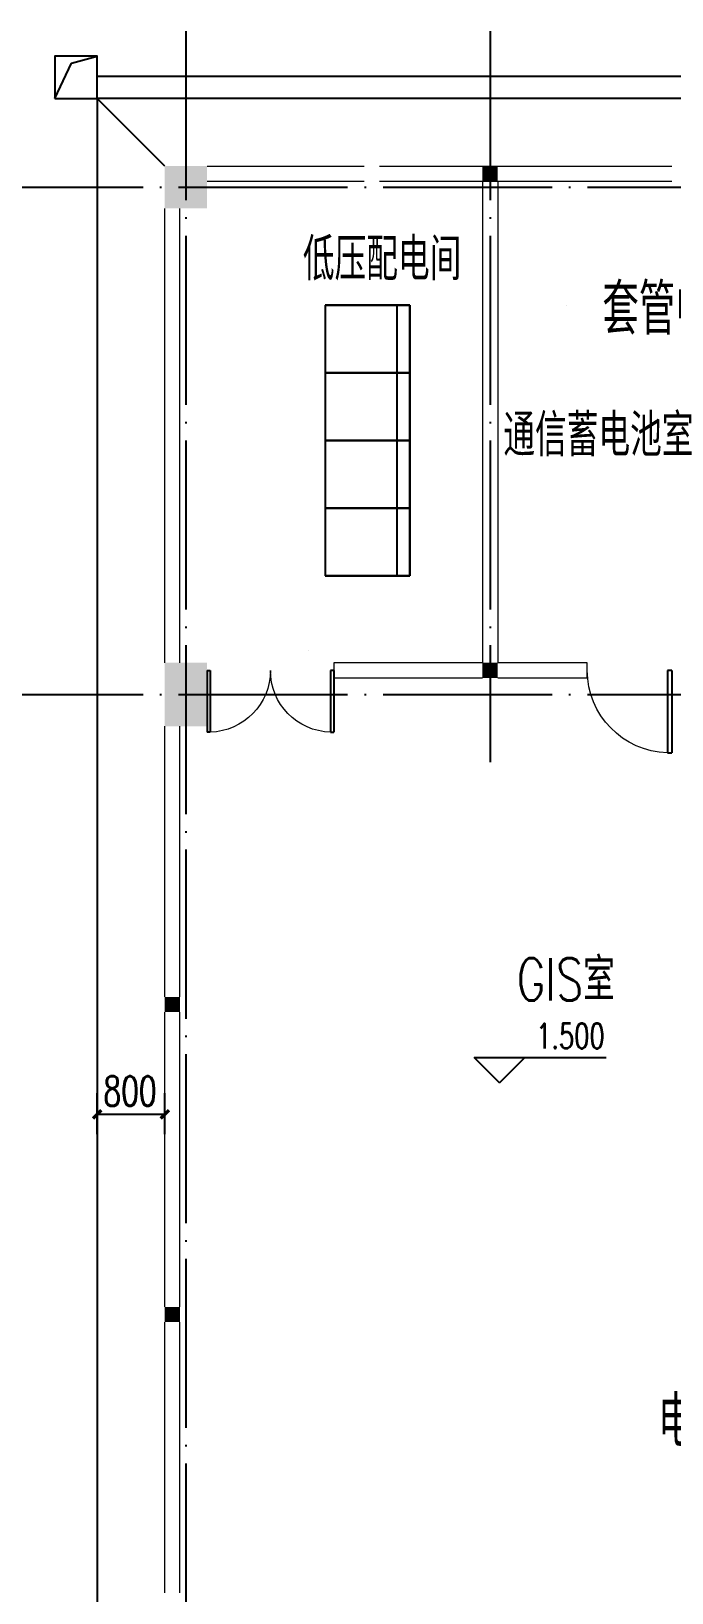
# Model space of a CAD drawing. Extents: x -61205 to 26665, y -81742 to 98141.
# Drawn here: x -44989 to -37409, y 62445 to 80915 of the extents above; entities that cross this region are included whole.
import ezdxf
from ezdxf.enums import TextEntityAlignment as Align

# ---------------------------------------------------------------- set-up
doc = ezdxf.new("R2010")
doc.units = 0
doc.header["$LTSCALE"] = 1000
doc.header["$MEASUREMENT"] = 0
for name, pattern in [('CENTER', [2, 1.25, -0.25, 0.25, -0.25]), ('DASH', [0.35, 0.25, -0.1]), ('DOTE', [2.42, 2, -0.2, 0.02, -0.2])]:
    doc.linetypes.add(name, pattern=pattern)
doc.layers.get('0').update_dxf_attribs({"linetype": 'CONTINUOUS'})
doc.layers.get('DEFPOINTS').update_dxf_attribs({"linetype": 'CONTINUOUS'})
for name, color, linetype in [('2', 7, 'CONTINUOUS'), ('3T_WOOD', 21, 'CONTINUOUS'), ('COLUMN', 7, 'CONTINUOUS'), ('DIM_ELEV', 3, 'CONTINUOUS'), ('DOTE', 7, 'CENTER'), ('PUB_DIM', 3, 'CONTINUOUS'), ('PUB_TEXT', 7, 'CONTINUOUS'), ('TK4', 7, 'CONTINUOUS'), ('WINDOW', 7, 'CONTINUOUS')]:
    doc.layers.add(name, color=color, linetype=linetype)
doc.layers.add('WALL', color=9, linetype='CONTINUOUS', lineweight=13)
doc.styles.add('_TCH_DIM', font='geditxt.shx', dxfattribs={"bigfont": 'dxt.shx'})
doc.styles.add('A', font='geditxt.shx', dxfattribs={"width": 0.72, "bigfont": 'hzfs_1.shx'})
doc.styles.add('DIM_FONT', font='geditxt.shx', dxfattribs={"width": 0.7, "bigfont": 'hzfs_1.shx'})
doc.styles.add('HZ', font='geditxt.shx', dxfattribs={"width": 0.75, "bigfont": 'hzfs_1.shx'})
doc.dimstyles.new('_TCH_ARCH&&100', dxfattribs={"dimtxt": 350, "dimasz": 100, "dimexe": 250, "dimexo": 300, "dimgap": 100, "dimtad": 1, "dimdec": 0, "dimzin": 0, "dimdsep": 46, "dimtxsty": 'DIM_FONT', "dimblk": 'ARCHTICK', "dimcen": 0.09, "dimclrt": 7, "dimazin": 2, "dimtfac": 1, "dimtdec": 0, "dimtix": 1, "dimtmove": 2, "dimatfit": 3, "dimfxl": 1, "dimtolj": 1, "dimtzin": 0, "dimarcsym": 0})

# ---------------------------------------------------------------- blocks, each defined once
blk = doc.blocks.new('_ArchTick')
at = {"color": 0, "linetype": 'ByBlock', "const_width": 0.4}
blk.add_lwpolyline([(-0.5, -0.5), (0.5, 0.5)], dxfattribs=at)
blk = doc.blocks.new('*D270')
at = {"layer": 'DEFPOINTS', "color": 0, "transparency": 16777216}
for p in [(-43409, 68104), (-44209, 67570), (-43409, 67570)]:
    blk.add_point(p, dxfattribs=at)
at = {"layer": 'PUB_DIM', "color": 0, "lineweight": -2, "transparency": 16777216}
for p, q in [((-44209, 67870), (-44209, 68354)), ((-43409, 67870), (-43409, 68354)), ((-44209, 68104), (-43409, 68104))]:
    blk.add_line(p, q, dxfattribs=at)
at = {"layer": 'PUB_DIM', "color": 0, "lineweight": -2, "transparency": 16777216, "xscale": 100, "yscale": 100, "zscale": 100, "rotation": 180}
blk.add_blockref('_ArchTick', (-44209, 68104), dxfattribs=at)
at = {"layer": 'PUB_DIM', "color": 0, "lineweight": -2, "transparency": 16777216, "xscale": 100, "yscale": 100, "zscale": 100}
blk.add_blockref('_ArchTick', (-43409, 68104), dxfattribs=at)
at = {"layer": 'PUB_DIM', "color": 7, "transparency": 16777216, "insert": (-43820, 68379), "char_height": 350, "attachment_point": 5, "style": 'DIM_FONT'}
blk.add_mtext('\\A1;800', dxfattribs=at)
blk = doc.blocks.new('_FZH')
blk.add_solid([(-0.5, -0.5), (0.5, -0.5), (-0.5, 0.5), (0.5, 0.5)])
blk = doc.blocks.new('$DorLib2D$00000001')
for p, q in [((0.45, 0.975), (0.5, 0.975)), ((0.45, 0), (0.45, 0.975)), ((0.5, 0), (0.5, 0.975)), ((0.5, 0), (0.45, 0))]:
    blk.add_line(p, q)
at = {"lineweight": 13}
blk.add_arc((0.475, 0), 0.975, 91.4693, 180, dxfattribs=at)
blk = doc.blocks.new('$DorLib2D$00000002')
for p, q in [((-0.5, 0), (-0.5, 0.4875)), ((-0.475, 0.4875), (-0.5, 0.4875)), ((-0.475, 0), (-0.475, 0.4875)), ((0.475, 0), (0.475, 0.4875)), ((0.475, 0.4875), (0.5, 0.4875)), ((0.5, 0), (0.5, 0.4875)), ((-0.5, 0), (-0.475, 0)), ((0.5, 0), (0.475, 0))]:
    blk.add_line(p, q)
at = {"lineweight": 13}
for centre, start, end in [((-0.4875, 0), 0, 88.53072), ((0.4875, 0), 91.46928, 180)]:
    blk.add_arc(centre, 0.4875, start, end, dxfattribs=at)

msp = doc.modelspace()

# ---------------------------------------------------------------- linework, layer by layer
for p, q in [((-44708.954, 80119.683), (-44512.466, 80537.143)), ((-44512.466, 80537.143), (-44208.954, 80619.683)), ((-40509.24, 77673.165), (-41509.24, 77673.165)), ((-41509.24, 77673.165), (-41509.24, 76873.165)), ((-41509.24, 77673.165), (-40509.24, 77673.165)), ((-40509.24, 77673.165), (-41509.24, 77673.165)), ((-41509.24, 77673.165), (-41509.24, 77673.165)), ((-40509.24, 77673.165), (-40509.24, 74473.165)), ((-40509.24, 76873.165), (-40509.24, 77673.165)), ((-40509.24, 77673.165), (-40509.24, 77673.165)), ((-38657.913, 77673.165), (-38657.913, 77673.165)), ((-40509.24, 76873.165), (-41509.24, 76873.165)), ((-41509.24, 76873.165), (-41509.24, 76073.165)), ((-41509.24, 76873.165), (-40509.24, 76873.165)), ((-40509.24, 76073.165), (-40509.24, 76873.165)), ((-40509.24, 76073.165), (-41509.24, 76073.165)), ((-41509.24, 76073.165), (-41509.24, 75273.165)), ((-41509.24, 76073.165), (-40509.24, 76073.165)), ((-40509.24, 75273.165), (-40509.24, 76073.165)), ((-40509.24, 75273.165), (-41509.24, 75273.165)), ((-41509.24, 75273.165), (-41509.24, 74473.165)), ((-41509.24, 75273.165), (-40509.24, 75273.165)), ((-40509.24, 74473.165), (-40509.24, 75273.165)), ((-41509.24, 74473.165), (-40509.24, 74473.165)), ((-41709.24, 73588.983), (-41709.24, 73588.983))]:
    msp.add_line(p, q)
at = {"linetype": 'DASH'}
for p, q in [((-40509.24, 77573.165), (-40509.24, 76973.165)), ((-40509.24, 76773.165), (-40509.24, 76173.165)), ((-40509.24, 75973.165), (-40509.24, 75373.165)), ((-40509.24, 75173.165), (-40509.24, 74573.165))]:
    msp.add_line(p, q, dxfattribs=at)
msp.add_lwpolyline([(-44708.954, 80119.683), (-44208.954, 80119.683), (-44208.954, 80619.683), (-44708.954, 80619.683)], close=True)
at = {"layer": '2'}
msp.add_line((-40509.24, 74473.165), (-41509.24, 74473.165), dxfattribs=at)
at = {"layer": '3T_WOOD'}
msp.add_line((-43408.954, 79319.683), (-44208.954, 80119.683), dxfattribs=at)
for points in [[(-108.954, 80379.683), (-44208.954, 80379.683)], [(-108.954, 73069.683), (-108.954, 80119.683), (-44208.954, 80119.683), (-44208.954, 60894.683), (-43158.954, 60894.683), (-43158.954, 61694.683)]]:
    msp.add_lwpolyline(points, dxfattribs=at)
at = {"layer": 'DIM_ELEV'}
for p, q in [((-39448.612, 68477.14), (-39748.612, 68777.14)), ((-39748.612, 68777.14), (-38183.612, 68777.14)), ((-39448.612, 68477.14), (-39148.612, 68777.14))]:
    msp.add_line(p, q, dxfattribs=at)
at = {"layer": 'DOTE', "linetype": 'DOTE'}
for p, q in [((-43158.954, 80914.722), (-43158.954, 59072.16)), ((-39558.954, 80914.722), (-39558.954, 72268.325)), ((-45665.786, 79069.683), (1197.467, 79069.683)), ((-45665.786, 73069.683), (1197.467, 73069.683))]:
    msp.add_line(p, q, dxfattribs=at)
at = {"layer": 'TK4', "color": 0}
for p, q in [((-41509.24, 77673.165), (-41509.24, 74473.165)), ((-40663.489, 77673.165), (-40663.489, 74473.165))]:
    msp.add_line(p, q, dxfattribs=at)
at = {"layer": 'WALL'}
for p, q in [((-42908.954, 79319.683), (-41048.954, 79319.683)), ((-40868.954, 79319.683), (-37408.954, 79319.683)), ((-42908.954, 79139.683), (-41048.954, 79139.683)), ((-40868.954, 79139.683), (-37408.954, 79139.683)), ((-39648.954, 79139.683), (-39648.954, 73444.683)), ((-39468.954, 79139.683), (-39468.954, 73444.683)), ((-43408.954, 73444.683), (-43408.954, 78819.683)), ((-43228.954, 73444.683), (-43228.954, 78819.683)), ((-39648.954, 73444.683), (-41408.954, 73444.683)), ((-41408.954, 73444.683), (-41408.954, 73264.683)), ((-38408.954, 73444.683), (-39468.954, 73444.683)), ((-38408.954, 73264.683), (-38408.954, 73444.683)), ((-41408.954, 73264.683), (-39648.954, 73264.683)), ((-39468.954, 73264.683), (-38408.954, 73264.683)), ((-43408.954, 69493.016), (-43408.954, 72694.683)), ((-43228.954, 69493.016), (-43228.954, 72694.683)), ((-43408.954, 65826.35), (-43408.954, 69313.016)), ((-43228.954, 65826.35), (-43228.954, 69313.016)), ((-43408.954, 62444.683), (-43408.954, 65646.35)), ((-43228.954, 62444.683), (-43228.954, 65646.35))]:
    msp.add_line(p, q, dxfattribs=at)

# ---------------------------------------------------------------- block references
at = {"layer": 'COLUMN', "linetype": 'DOTE', "xscale": 500}
for p, yscale, zscale in [((-43158.954, 79069.683), 500, 500), ((-43158.954, 73069.683), 750, 750)]:
    msp.add_blockref('_FZH', p, dxfattribs=dict(at, yscale=yscale, zscale=zscale))
at = {"layer": 'COLUMN', "xscale": 180, "yscale": 180, "zscale": 180}
for p in [(-39558.954, 79229.683), (-39558.954, 73354.683), (-43318.954, 69403.016), (-43318.954, 65736.35)]:
    msp.add_blockref('_FZH', p, dxfattribs=at)
at = {"layer": 'WINDOW', "linetype": 'DOTE', "xscale": 1500, "yscale": -1500, "zscale": 1500}
msp.add_blockref('$DorLib2D$00000002', (-42158.954, 73354.683), dxfattribs=at)
at = {"layer": 'WINDOW', "xscale": 1000, "yscale": -1000, "zscale": 1000}
msp.add_blockref('$DorLib2D$00000001', (-37908.954, 73354.683), dxfattribs=at)

# ---------------------------------------------------------------- texts
at = {"color": 7, "style": 'A', "width": 0.72}
for s, p in [('套管中心线', (-38230.715, 77326.4)), ('电缆终端中心线', (-37572.335, 64169.486))]:
    msp.add_text(s, height=600, dxfattribs=at).set_placement(p)
at = {"layer": 'PUB_DIM', "color": 0, "style": 'HZ', "width": 0.75}
for s, p in [('低压配电间', (-40837.014, 78242.283)), ('通信蓄电池室', (-38277.173, 76164.541)), ('GIS室', (-38663.926, 69728.987))]:
    msp.add_text(s, height=500, dxfattribs=at).set_placement(p, align=Align.MIDDLE)
at = {"layer": 'PUB_TEXT', "style": '_TCH_DIM', "width": 0.705882}
msp.add_text('1.500', height=297.5, dxfattribs=at).set_placement((-39013.612, 68882.14))

# ---------------------------------------------------------------- dimensions: what is measured, and where the dimension line sits
at = {"layer": 'PUB_DIM'}
dim = msp.add_linear_dim(base=(-43408.954, 68104.28), p1=(-44208.954, 67569.683), p2=(-43408.954, 67569.683), angle=0, text='800', dimstyle='_TCH_ARCH&&100', dxfattribs=at)
dim.commit()
dim.dimension.update_dxf_attribs({"geometry": '*D270', "text_midpoint": (-43820.425, 68379.28), "dimtype": 161})

doc.saveas('drawing.dxf')
